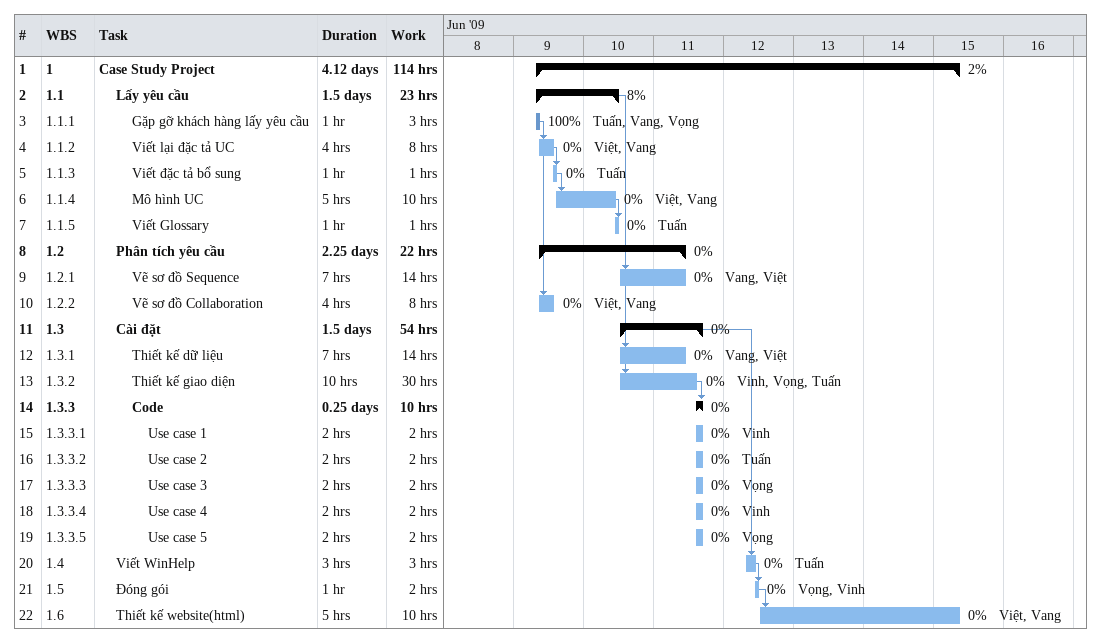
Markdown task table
| ID | WBS | Task | Duration | Start | Finish | Predecessors | Resources | % complete | Work (h) |
|---|---|---|---|---|---|---|---|---|---|
| 1 | 1 | **Case Study Project** | 4.12d | 2009-06-09 | 2009-06-15 |  |  | 2 | 114 |
| 2 | 1.1 | **Lấy yêu cầu** | 1.5d | 2009-06-09 | 2009-06-10 |  |  | 8 | 23 |
| 3 | 1.1.1 | Gặp gỡ khách hàng lấy yêu cầu | 1h | 2009-06-09 | 2009-06-09 |  | Tuấn, Vang, Vọng | 100 | 3 |
| 4 | 1.1.2 | Viết lại đặc tả UC | 4h | 2009-06-09 | 2009-06-09 | 3 | Việt, Vang | 0 | 8 |
| 5 | 1.1.3 | Viết đặc tả bổ sung | 1h | 2009-06-09 | 2009-06-09 | 4 | Tuấn | 0 | 1 |
| 6 | 1.1.4 | Mô hình UC | 5h | 2009-06-09 | 2009-06-10 | 5 | Việt, Vang | 0 | 10 |
| 7 | 1.1.5 | Viết Glossary | 1h | 2009-06-10 | 2009-06-10 | 6 | Tuấn | 0 | 1 |
| 8 | 1.2 | **Phân tích yêu cầu** | 2.25d | 2009-06-09 | 2009-06-11 |  |  | 0 | 22 |
| 9 | 1.2.1 | Vẽ sơ đồ Sequence | 7h | 2009-06-10 | 2009-06-11 | 2 | Vang, Việt | 0 | 14 |
| 10 | 1.2.2 | Vẽ sơ đồ Collaboration | 4h | 2009-06-09 | 2009-06-09 | 3 | Việt, Vang | 0 | 8 |
| 11 | 1.3 | **Cài đặt** | 1.5d | 2009-06-10 | 2009-06-11 |  |  | 0 | 54 |
| 12 | 1.3.1 | Thiết kế dữ liệu | 7h | 2009-06-10 | 2009-06-11 | 2 | Vang, Việt | 0 | 14 |
| 13 | 1.3.2 | Thiết kế giao diện | 10h | 2009-06-10 | 2009-06-11 | 2 | Vinh, Vọng, Tuấn | 0 | 30 |
| 14 | 1.3.3 | **Code** | 0.25d | 2009-06-11 | 2009-06-11 | 13 |  | 0 | 10 |
| 15 | 1.3.3.1 | Use case 1 | 2h | 2009-06-11 | 2009-06-11 |  | Vinh | 0 | 2 |
| 16 | 1.3.3.2 | Use case 2 | 2h | 2009-06-11 | 2009-06-11 |  | Tuấn | 0 | 2 |
| 17 | 1.3.3.3 | Use case 3 | 2h | 2009-06-11 | 2009-06-11 |  | Vọng | 0 | 2 |
| 18 | 1.3.3.4 | Use case 4 | 2h | 2009-06-11 | 2009-06-11 |  | Vinh | 0 | 2 |
| 19 | 1.3.3.5 | Use case 5 | 2h | 2009-06-11 | 2009-06-11 |  | Vọng | 0 | 2 |
| 20 | 1.4 | Viết WinHelp | 3h | 2009-06-12 | 2009-06-12 | 11 | Tuấn | 0 | 3 |
| 21 | 1.5 | Đóng gói | 1h | 2009-06-12 | 2009-06-12 | 20 | Vọng, Vinh | 0 | 2 |
| 22 | 1.6 | Thiết kế website(html) | 5h | 2009-06-12 | 2009-06-15 | 21 | Việt, Vang | 0 | 10 |
